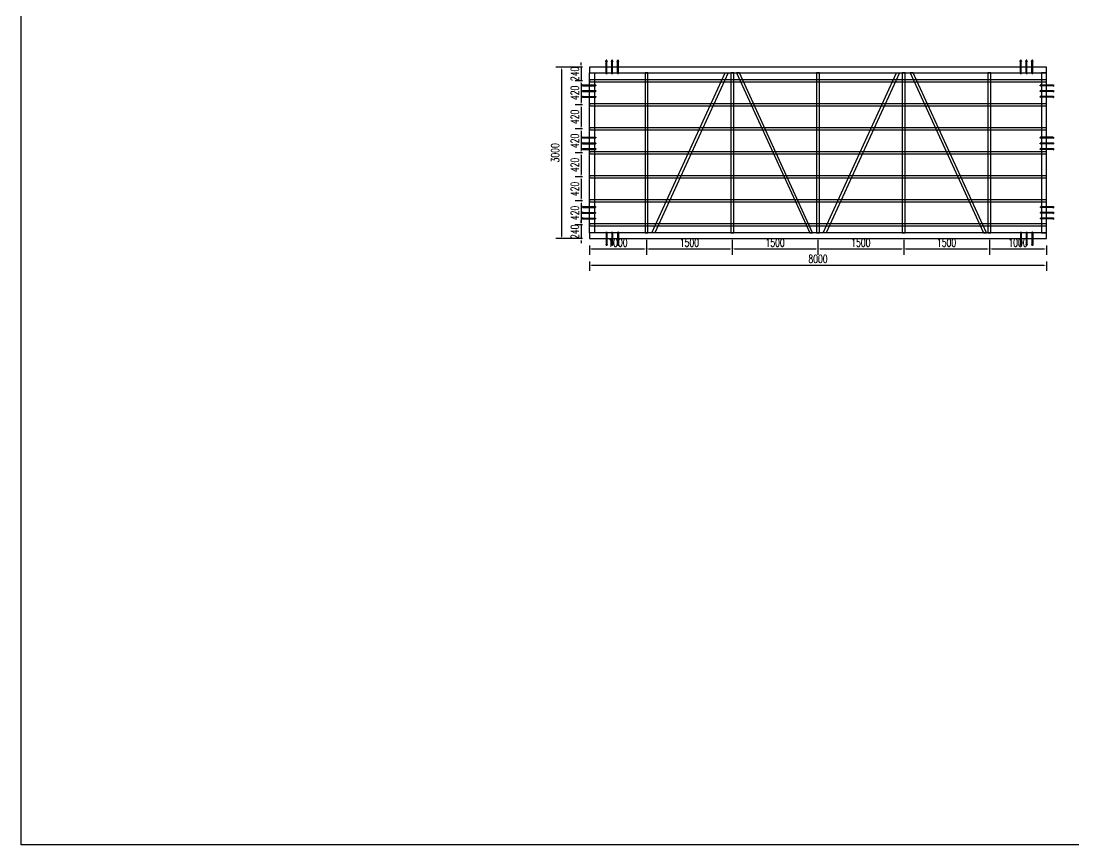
# Model space of a CAD drawing. Extents: x -18540 to 926017, y -610001 to -56924.
# Drawn here: x -18540 to -117, y -610001 to -595594 of the extents above; entities that cross this region are included whole.
import ezdxf

# ---------------------------------------------------------------- set-up
doc = ezdxf.new("R2010")
doc.units = 0
doc.header["$LTSCALE"] = 10
doc.header["$MEASUREMENT"] = 0
for name, color, linetype in [('BJ02', 2, 'Continuous'), ('W-STEEL_FRAME钢架', 3, 'Continuous'), ('W-STEEL_KEEL钢龙骨', 5, 'Continuous'), ('浮箱U槽', 5, 'Continuous'), ('螺栓孔位', 2, 'Continuous'), ('铝合金', 7, 'Continuous')]:
    doc.layers.add(name, color=color, linetype=linetype)
doc.styles.add('STANDARD_T3', font='simplex.shx', dxfattribs={"width": 0.7, "bigfont": 'gbcbig.shx'})
doc.dimstyles.new('W&&40', dxfattribs={"dimtxt": 140, "dimasz": 40, "dimexe": 100, "dimexo": 120, "dimgap": 40, "dimtad": 1, "dimdec": 0, "dimzin": 0, "dimdsep": 46, "dimtxsty": 'STANDARD_T3', "dimcen": 0.09, "dimclrd": 1, "dimclre": 1, "dimclrt": 7, "dimazin": 2, "dimtfac": 1, "dimtdec": 0, "dimtix": 1, "dimtmove": 2, "dimatfit": 3, "dimfxl": 100, "dimtolj": 1, "dimtzin": 0, "dimarcsym": 0})

# ---------------------------------------------------------------- blocks, each defined once
blk = doc.blocks.new('*U2021')
at = {"layer": 'W-STEEL_KEEL钢龙骨', "color": 4}
blk.add_lwpolyline([(18, -4000), (18, 4000), (-18, 4000), (-18, -4000)], close=True, dxfattribs=at)
blk = doc.blocks.new('*U2022')
at = {"layer": 'W-STEEL_KEEL钢龙骨', "color": 0, "linetype": 'ByBlock', "lineweight": -2, "transparency": 16777216}
for p in [(0, 0), (420, 0), (840, 0), (1260, 0), (1680, 0), (2100, 0), (2520, 0)]:
    blk.add_blockref('*U2021', p, dxfattribs=at)
blk = doc.blocks.new('C-4')
at = {"layer": 'W-STEEL_FRAME钢架', "color": 1}
for points in [[(584103, 29109), (584103, 29159), (581306, 29159), (581306, 29109)], [(584106, 27759), (584106, 27709), (581306, 28992), (581306, 29042)], [(584103, 27609), (584103, 27659), (581306, 27659), (581306, 27609)], [(581306, 26278), (581306, 26228), (584106, 27510), (584106, 27560)], [(584103, 26110), (584103, 26160), (581306, 26160), (581306, 26110)], [(584106, 24760), (584106, 24710), (581306, 25992), (581306, 26042)], [(584103, 24610), (584103, 24660), (581306, 24660), (581306, 24610)], [(584106, 24471), (584106, 24521), (581306, 23238), (581306, 23188)], [(584103, 23110), (584103, 23160), (581306, 23160), (581306, 23110)]]:
    blk.add_lwpolyline(points, close=True, dxfattribs=at)
at = {"layer": '铝合金', "color": 2}
for points in [[(581306, 22135), (581306, 30135), (581206, 30135), (581206, 22135)], [(584106, 30135), (584106, 30045), (581306, 30045), (581306, 30135)], [(584106, 22135), (584106, 22225), (581306, 22225), (581306, 22135)]]:
    blk.add_lwpolyline(points, close=True, dxfattribs=at)
blk.add_lwpolyline([(584106, 22135), (584206, 22135), (584206, 30135), (584106, 30135), (584106, 22135)], dxfattribs=at)
at = {"layer": 'W-STEEL_KEEL钢龙骨'}
blk.add_blockref('*U2022', (581446, 26135), dxfattribs=at)
blk = doc.blocks.new('*D322')
at = {"layer": 'Defpoints', "color": 0, "transparency": 16777216}
for p in [(-8596, -596398), (-8742, -596639), (-8596, -596639)]:
    blk.add_point(p, dxfattribs=at)
at = {"layer": '浮箱U槽', "color": 1, "lineweight": -2, "transparency": 16777216}
for p, q in [((-8742, -596358), (-8742, -596318)), ((-8716, -596398), (-8842, -596398)), ((-8742, -596398), (-8742, -596639)), ((-8716, -596639), (-8842, -596639)), ((-8742, -596679), (-8742, -596719))]:
    blk.add_line(p, q, dxfattribs=at)
at = {"layer": '浮箱U槽', "color": 1, "transparency": 16777216}
for points in [[(-8748, -596358), (-8735, -596358), (-8742, -596398)], [(-8748, -596679), (-8735, -596679), (-8742, -596639)]]:
    blk.add_solid(points, dxfattribs=at)
at = {"layer": '浮箱U槽', "color": 7, "transparency": 16777216, "insert": (-8852, -596518), "char_height": 140, "attachment_point": 5, "rotation": 90, "style": 'STANDARD_T3'}
blk.add_mtext('\\A1;240', dxfattribs=at)
blk = doc.blocks.new('*D323')
at = {"layer": 'Defpoints', "color": 0, "transparency": 16777216}
for p in [(-8596, -596639), (-8742, -597059), (-8596, -597059)]:
    blk.add_point(p, dxfattribs=at)
at = {"layer": '浮箱U槽', "color": 1, "lineweight": -2, "transparency": 16777216}
for p, q in [((-8716, -596639), (-8842, -596639)), ((-8742, -596679), (-8742, -597019)), ((-8716, -597059), (-8842, -597059))]:
    blk.add_line(p, q, dxfattribs=at)
at = {"layer": '浮箱U槽', "color": 1, "transparency": 16777216}
for points in [[(-8748, -596679), (-8735, -596679), (-8742, -596639)], [(-8748, -597019), (-8735, -597019), (-8742, -597059)]]:
    blk.add_solid(points, dxfattribs=at)
at = {"layer": '浮箱U槽', "color": 7, "transparency": 16777216, "insert": (-8852, -596849), "char_height": 140, "attachment_point": 5, "rotation": 90, "style": 'STANDARD_T3'}
blk.add_mtext('\\A1;420', dxfattribs=at)
blk = doc.blocks.new('*D324')
at = {"layer": 'Defpoints', "color": 0, "transparency": 16777216}
for p in [(-8596, -597059), (-8742, -597479), (-8596, -597479)]:
    blk.add_point(p, dxfattribs=at)
at = {"layer": '浮箱U槽', "color": 1, "lineweight": -2, "transparency": 16777216}
for p, q in [((-8716, -597059), (-8842, -597059)), ((-8742, -597099), (-8742, -597439)), ((-8716, -597479), (-8842, -597479))]:
    blk.add_line(p, q, dxfattribs=at)
at = {"layer": '浮箱U槽', "color": 1, "transparency": 16777216}
for points in [[(-8748, -597099), (-8735, -597099), (-8742, -597059)], [(-8748, -597439), (-8735, -597439), (-8742, -597479)]]:
    blk.add_solid(points, dxfattribs=at)
at = {"layer": '浮箱U槽', "color": 7, "transparency": 16777216, "insert": (-8852, -597269), "char_height": 140, "attachment_point": 5, "rotation": 90, "style": 'STANDARD_T3'}
blk.add_mtext('\\A1;420', dxfattribs=at)
blk = doc.blocks.new('*D325')
at = {"layer": 'Defpoints', "color": 0, "transparency": 16777216}
for p in [(-8596, -597479), (-8742, -597899), (-8596, -597899)]:
    blk.add_point(p, dxfattribs=at)
at = {"layer": '浮箱U槽', "color": 1, "lineweight": -2, "transparency": 16777216}
for p, q in [((-8716, -597479), (-8842, -597479)), ((-8742, -597519), (-8742, -597859)), ((-8716, -597899), (-8842, -597899))]:
    blk.add_line(p, q, dxfattribs=at)
at = {"layer": '浮箱U槽', "color": 1, "transparency": 16777216}
for points in [[(-8748, -597519), (-8735, -597519), (-8742, -597479)], [(-8748, -597859), (-8735, -597859), (-8742, -597899)]]:
    blk.add_solid(points, dxfattribs=at)
at = {"layer": '浮箱U槽', "color": 7, "transparency": 16777216, "insert": (-8852, -597689), "char_height": 140, "attachment_point": 5, "rotation": 90, "style": 'STANDARD_T3'}
blk.add_mtext('\\A1;420', dxfattribs=at)
blk = doc.blocks.new('*D326')
at = {"layer": 'Defpoints', "color": 0, "transparency": 16777216}
for p in [(-8596, -597899), (-8742, -598319), (-8596, -598319)]:
    blk.add_point(p, dxfattribs=at)
at = {"layer": '浮箱U槽', "color": 1, "lineweight": -2, "transparency": 16777216}
for p, q in [((-8716, -597899), (-8842, -597899)), ((-8742, -597939), (-8742, -598279)), ((-8716, -598319), (-8842, -598319))]:
    blk.add_line(p, q, dxfattribs=at)
at = {"layer": '浮箱U槽', "color": 1, "transparency": 16777216}
for points in [[(-8748, -597939), (-8735, -597939), (-8742, -597899)], [(-8748, -598279), (-8735, -598279), (-8742, -598319)]]:
    blk.add_solid(points, dxfattribs=at)
at = {"layer": '浮箱U槽', "color": 7, "transparency": 16777216, "insert": (-8852, -598109), "char_height": 140, "attachment_point": 5, "rotation": 90, "style": 'STANDARD_T3'}
blk.add_mtext('\\A1;420', dxfattribs=at)
blk = doc.blocks.new('*D327')
at = {"layer": 'Defpoints', "color": 0, "transparency": 16777216}
for p in [(-8596, -598319), (-8742, -598739), (-8596, -598739)]:
    blk.add_point(p, dxfattribs=at)
at = {"layer": '浮箱U槽', "color": 1, "lineweight": -2, "transparency": 16777216}
for p, q in [((-8716, -598319), (-8842, -598319)), ((-8742, -598359), (-8742, -598699)), ((-8716, -598739), (-8842, -598739))]:
    blk.add_line(p, q, dxfattribs=at)
at = {"layer": '浮箱U槽', "color": 1, "transparency": 16777216}
for points in [[(-8748, -598359), (-8735, -598359), (-8742, -598319)], [(-8748, -598699), (-8735, -598699), (-8742, -598739)]]:
    blk.add_solid(points, dxfattribs=at)
at = {"layer": '浮箱U槽', "color": 7, "transparency": 16777216, "insert": (-8852, -598529), "char_height": 140, "attachment_point": 5, "rotation": 90, "style": 'STANDARD_T3'}
blk.add_mtext('\\A1;420', dxfattribs=at)
blk = doc.blocks.new('*D328')
at = {"layer": 'Defpoints', "color": 0, "transparency": 16777216}
for p in [(-8596, -598739), (-8740, -599159), (-8596, -599159)]:
    blk.add_point(p, dxfattribs=at)
at = {"layer": '浮箱U槽', "color": 1, "lineweight": -2, "transparency": 16777216}
for p, q in [((-8716, -598739), (-8840, -598739)), ((-8740, -598779), (-8740, -599119)), ((-8716, -599159), (-8840, -599159))]:
    blk.add_line(p, q, dxfattribs=at)
at = {"layer": '浮箱U槽', "color": 1, "transparency": 16777216}
for points in [[(-8746, -598779), (-8733, -598779), (-8740, -598739)], [(-8746, -599119), (-8733, -599119), (-8740, -599159)]]:
    blk.add_solid(points, dxfattribs=at)
at = {"layer": '浮箱U槽', "color": 7, "transparency": 16777216, "insert": (-8850, -598949), "char_height": 140, "attachment_point": 5, "rotation": 90, "style": 'STANDARD_T3'}
blk.add_mtext('\\A1;420', dxfattribs=at)
blk = doc.blocks.new('*D329')
at = {"layer": 'Defpoints', "color": 0, "transparency": 16777216}
for p in [(-8596, -599159), (-8742, -599398), (-8596, -599398)]:
    blk.add_point(p, dxfattribs=at)
at = {"layer": '浮箱U槽', "color": 1, "lineweight": -2, "transparency": 16777216}
for p, q in [((-8742, -599119), (-8742, -599079)), ((-8716, -599159), (-8842, -599159)), ((-8742, -599159), (-8742, -599398)), ((-8716, -599398), (-8842, -599398)), ((-8742, -599438), (-8742, -599478))]:
    blk.add_line(p, q, dxfattribs=at)
at = {"layer": '浮箱U槽', "color": 1, "transparency": 16777216}
for points in [[(-8748, -599119), (-8735, -599119), (-8742, -599159)], [(-8748, -599438), (-8735, -599438), (-8742, -599398)]]:
    blk.add_solid(points, dxfattribs=at)
at = {"layer": '浮箱U槽', "color": 7, "transparency": 16777216, "insert": (-8852, -599278), "char_height": 140, "attachment_point": 5, "rotation": 90, "style": 'STANDARD_T3'}
blk.add_mtext('\\A1;240', dxfattribs=at)
blk = doc.blocks.new('*D330')
at = {"layer": 'Defpoints', "color": 0, "transparency": 16777216}
for p in [(-8596, -596398), (-9085, -599398), (-8596, -599398)]:
    blk.add_point(p, dxfattribs=at)
at = {"layer": '浮箱U槽', "color": 1, "lineweight": -2, "transparency": 16777216}
for p, q in [((-8716, -596398), (-9185, -596398)), ((-9085, -596438), (-9085, -599358)), ((-8716, -599398), (-9185, -599398))]:
    blk.add_line(p, q, dxfattribs=at)
at = {"layer": '浮箱U槽', "color": 1, "transparency": 16777216}
for points in [[(-9092, -596438), (-9079, -596438), (-9085, -596398)], [(-9092, -599358), (-9079, -599358), (-9085, -599398)]]:
    blk.add_solid(points, dxfattribs=at)
at = {"layer": '浮箱U槽', "color": 7, "transparency": 16777216, "insert": (-9195, -597898), "char_height": 140, "attachment_point": 5, "rotation": 90, "style": 'STANDARD_T3'}
blk.add_mtext('\\A1;3000', dxfattribs=at)
blk = doc.blocks.new('*D361')
at = {"layer": 'Defpoints', "color": 0, "transparency": 16777216}
for p in [(-8596, -599398), (-7596, -599298), (-7596, -599579)]:
    blk.add_point(p, dxfattribs=at)
at = {"layer": '浮箱U槽', "color": 1, "lineweight": -2, "transparency": 16777216}
for p, q in [((-7596, -599418), (-7596, -599679)), ((-8596, -599518), (-8596, -599679)), ((-8556, -599579), (-7636, -599579))]:
    blk.add_line(p, q, dxfattribs=at)
at = {"layer": '浮箱U槽', "color": 1, "transparency": 16777216}
for points in [[(-8556, -599572), (-8556, -599585), (-8596, -599579)], [(-7636, -599572), (-7636, -599585), (-7596, -599579)]]:
    blk.add_solid(points, dxfattribs=at)
at = {"layer": '浮箱U槽', "color": 7, "transparency": 16777216, "insert": (-8096, -599469), "char_height": 140, "attachment_point": 5, "style": 'STANDARD_T3'}
blk.add_mtext('\\A1;1000', dxfattribs=at)
blk = doc.blocks.new('*D362')
at = {"layer": 'Defpoints', "color": 0, "transparency": 16777216}
for p in [(-7596, -599298), (-6096, -599298), (-6096, -599579)]:
    blk.add_point(p, dxfattribs=at)
at = {"layer": '浮箱U槽', "color": 1, "lineweight": -2, "transparency": 16777216}
for p, q in [((-7596, -599418), (-7596, -599679)), ((-6096, -599418), (-6096, -599679)), ((-7556, -599579), (-6136, -599579))]:
    blk.add_line(p, q, dxfattribs=at)
at = {"layer": '浮箱U槽', "color": 1, "transparency": 16777216}
for points in [[(-7556, -599572), (-7556, -599585), (-7596, -599579)], [(-6136, -599572), (-6136, -599585), (-6096, -599579)]]:
    blk.add_solid(points, dxfattribs=at)
at = {"layer": '浮箱U槽', "color": 7, "transparency": 16777216, "insert": (-6846, -599469), "char_height": 140, "attachment_point": 5, "style": 'STANDARD_T3'}
blk.add_mtext('\\A1;1500', dxfattribs=at)
blk = doc.blocks.new('*D363')
at = {"layer": 'Defpoints', "color": 0, "transparency": 16777216}
for p in [(-6096, -599298), (-4596, -599298), (-4596, -599579)]:
    blk.add_point(p, dxfattribs=at)
at = {"layer": '浮箱U槽', "color": 1, "lineweight": -2, "transparency": 16777216}
for p, q in [((-6096, -599418), (-6096, -599679)), ((-4596, -599418), (-4596, -599679)), ((-6056, -599579), (-4636, -599579))]:
    blk.add_line(p, q, dxfattribs=at)
at = {"layer": '浮箱U槽', "color": 1, "transparency": 16777216}
for points in [[(-6056, -599572), (-6056, -599585), (-6096, -599579)], [(-4636, -599572), (-4636, -599585), (-4596, -599579)]]:
    blk.add_solid(points, dxfattribs=at)
at = {"layer": '浮箱U槽', "color": 7, "transparency": 16777216, "insert": (-5346, -599469), "char_height": 140, "attachment_point": 5, "style": 'STANDARD_T3'}
blk.add_mtext('\\A1;1500', dxfattribs=at)
blk = doc.blocks.new('*D364')
at = {"layer": 'Defpoints', "color": 0, "transparency": 16777216}
for p in [(-4596, -599298), (-3096, -599298), (-3096, -599579)]:
    blk.add_point(p, dxfattribs=at)
at = {"layer": '浮箱U槽', "color": 1, "lineweight": -2, "transparency": 16777216}
for p, q in [((-4596, -599418), (-4596, -599679)), ((-3096, -599418), (-3096, -599679)), ((-4556, -599579), (-3136, -599579))]:
    blk.add_line(p, q, dxfattribs=at)
at = {"layer": '浮箱U槽', "color": 1, "transparency": 16777216}
for points in [[(-4556, -599572), (-4556, -599585), (-4596, -599579)], [(-3136, -599572), (-3136, -599585), (-3096, -599579)]]:
    blk.add_solid(points, dxfattribs=at)
at = {"layer": '浮箱U槽', "color": 7, "transparency": 16777216, "insert": (-3846, -599469), "char_height": 140, "attachment_point": 5, "style": 'STANDARD_T3'}
blk.add_mtext('\\A1;1500', dxfattribs=at)
blk = doc.blocks.new('*D365')
at = {"layer": 'Defpoints', "color": 0, "transparency": 16777216}
for p in [(-3096, -599298), (-1596, -599298), (-1596, -599579)]:
    blk.add_point(p, dxfattribs=at)
at = {"layer": '浮箱U槽', "color": 1, "lineweight": -2, "transparency": 16777216}
for p, q in [((-3096, -599418), (-3096, -599679)), ((-1596, -599418), (-1596, -599679)), ((-3056, -599579), (-1636, -599579))]:
    blk.add_line(p, q, dxfattribs=at)
at = {"layer": '浮箱U槽', "color": 1, "transparency": 16777216}
for points in [[(-3056, -599572), (-3056, -599585), (-3096, -599579)], [(-1636, -599572), (-1636, -599585), (-1596, -599579)]]:
    blk.add_solid(points, dxfattribs=at)
at = {"layer": '浮箱U槽', "color": 7, "transparency": 16777216, "insert": (-2346, -599469), "char_height": 140, "attachment_point": 5, "style": 'STANDARD_T3'}
blk.add_mtext('\\A1;1500', dxfattribs=at)
blk = doc.blocks.new('*D366')
at = {"layer": 'Defpoints', "color": 0, "transparency": 16777216}
for p in [(-1596, -599298), (-596, -599398), (-596, -599579)]:
    blk.add_point(p, dxfattribs=at)
at = {"layer": '浮箱U槽', "color": 1, "lineweight": -2, "transparency": 16777216}
for p, q in [((-1596, -599418), (-1596, -599679)), ((-1556, -599579), (-636, -599579)), ((-596, -599518), (-596, -599679))]:
    blk.add_line(p, q, dxfattribs=at)
at = {"layer": '浮箱U槽', "color": 1, "transparency": 16777216}
for points in [[(-1556, -599572), (-1556, -599585), (-1596, -599579)], [(-636, -599572), (-636, -599585), (-596, -599579)]]:
    blk.add_solid(points, dxfattribs=at)
at = {"layer": '浮箱U槽', "color": 7, "transparency": 16777216, "insert": (-1096, -599469), "char_height": 140, "attachment_point": 5, "style": 'STANDARD_T3'}
blk.add_mtext('\\A1;1000', dxfattribs=at)
blk = doc.blocks.new('*D367')
at = {"layer": 'Defpoints', "color": 0, "transparency": 16777216}
for p in [(-8596, -599679), (-596, -599679), (-596, -599862)]:
    blk.add_point(p, dxfattribs=at)
at = {"layer": '浮箱U槽', "color": 1, "lineweight": -2, "transparency": 16777216}
for p, q in [((-8596, -599799), (-8596, -599962)), ((-596, -599799), (-596, -599962)), ((-8556, -599862), (-636, -599862))]:
    blk.add_line(p, q, dxfattribs=at)
at = {"layer": '浮箱U槽', "color": 1, "transparency": 16777216}
for points in [[(-8556, -599856), (-8556, -599869), (-8596, -599862)], [(-636, -599856), (-636, -599869), (-596, -599862)]]:
    blk.add_solid(points, dxfattribs=at)
at = {"layer": '浮箱U槽', "color": 7, "transparency": 16777216, "insert": (-4596, -599752), "char_height": 140, "attachment_point": 5, "style": 'STANDARD_T3'}
blk.add_mtext('\\A1;8000', dxfattribs=at)
blk = doc.blocks.new('1')
at = {"lineweight": -3}
for p, q in [((-1521938, 1214338), (-1521935, 1214338)), ((-1521938, 1214336), (-1521931, 1214336)), ((-1521938, 1214336), (-1521914, 1214336)), ((-1521936, 1214341), (-1521936, 1214346)), ((-1521936, 1214346), (-1521916, 1214346)), ((-1521935, 1214341), (-1521936, 1214341)), ((-1521934, 1214347), (-1521932, 1214347)), ((-1521933, 1214352), (-1521931, 1214355)), ((-1521933, 1214136), (-1521933, 1214352)), ((-1521919, 1214352), (-1521933, 1214352)), ((-1521932, 1214347), (-1521919, 1214347)), ((-1521932, 1214346), (-1521932, 1214341)), ((-1521921, 1214355), (-1521931, 1214355)), ((-1521919, 1214352), (-1521921, 1214355)), ((-1521919, 1214347), (-1521921, 1214347)), ((-1521921, 1214346), (-1521921, 1214341)), ((-1521919, 1214136), (-1521919, 1214352)), ((-1521917, 1214341), (-1521916, 1214341)), ((-1521914, 1214338), (-1521917, 1214338)), ((-1521916, 1214341), (-1521916, 1214346)), ((-1521938, 1214136), (-1521931, 1214136)), ((-1521938, 1214136), (-1521914, 1214136)), ((-1521938, 1214134), (-1521935, 1214134)), ((-1521935, 1214131), (-1521936, 1214131)), ((-1521936, 1214131), (-1521936, 1214126)), ((-1521936, 1214126), (-1521916, 1214126)), ((-1521934, 1214125), (-1521932, 1214125)), ((-1521932, 1214126), (-1521932, 1214131)), ((-1521932, 1214125), (-1521919, 1214125)), ((-1521921, 1214126), (-1521921, 1214131)), ((-1521919, 1214125), (-1521921, 1214125)), ((-1521914, 1214134), (-1521917, 1214134)), ((-1521917, 1214131), (-1521916, 1214131)), ((-1521916, 1214131), (-1521916, 1214126))]:
    blk.add_line(p, q, dxfattribs=at)
at = {"color": 1}
for p, q in [((-1521936, 1214346), (-1521934, 1214347)), ((-1521919, 1214347), (-1521916, 1214346))]:
    blk.add_line(p, q, dxfattribs=at)
at = {"color": 6, "lineweight": -3}
for p, q in [((-1521931, 1214136), (-1521931, 1214355)), ((-1521921, 1214136), (-1521921, 1214355))]:
    blk.add_line(p, q, dxfattribs=at)
at = {"lineweight": -3}
for points in [[(-1521933, 1214336), (-1521938, 1214336), (-1521938, 1214338), (-1521914, 1214338), (-1521914, 1214336), (-1521919, 1214336)], [(-1521935, 1214338), (-1521935, 1214341), (-1521917, 1214341), (-1521917, 1214338)], [(-1521933, 1214136), (-1521938, 1214136), (-1521938, 1214134), (-1521914, 1214134), (-1521914, 1214136), (-1521919, 1214136)], [(-1521935, 1214134), (-1521935, 1214131), (-1521917, 1214131), (-1521917, 1214134)]]:
    blk.add_lwpolyline(points, dxfattribs=at)
for centre, radius, start, end in [((-1521934, 1214129), 3.22, 223.6028, 316.3972), ((-1521926, 1214140), 14.7, 248.7607, 291.2393), ((-1521919, 1214129), 3.22, 223.6028, 316.3972)]:
    blk.add_arc(centre, radius, start, end, dxfattribs=at)
blk = doc.blocks.new('螺栓孔位')
at = {"layer": '螺栓孔位', "color": 1, "rotation": 270}
for p in [(-1214244, -1521833), (-1214244, -1521933), (-1214244, -1522033)]:
    blk.add_blockref('1', p, dxfattribs=at)

msp = doc.modelspace()

# ---------------------------------------------------------------- linework, layer by layer
at = {"layer": 'BJ02'}
msp.add_lwpolyline([(-18540, -490906.1), (24698.5, -490906.1), (24698.5, -610000.5), (-18540, -610000.5)], close=True, dxfattribs=at)

# ---------------------------------------------------------------- block references
at = {"layer": 'BJ02', "rotation": 90}
msp.add_blockref('C-4', (21538.8, -1180604.3), dxfattribs=at)
at = {"layer": '螺栓孔位', "rotation": 90}
for p in [(-8202.9, -596390.4), (-952.8, -596390.4)]:
    msp.add_blockref('螺栓孔位', p, dxfattribs=at)
at = {"layer": '螺栓孔位', "xscale": -1}
for p, rotation in [((-8595.2, -596824), 180), ((-8595.2, -597738.2), 180), ((-8597.5, -598952.5), 180), ((-8202.9, -599405.8), 90), ((-952.8, -599405.9), 90)]:
    msp.add_blockref('螺栓孔位', p, dxfattribs=dict(at, rotation=rotation))
for p in [(-595.6, -596812), (-595.6, -597726.2), (-593.3, -598940.5)]:
    msp.add_blockref('螺栓孔位', p, dxfattribs=at)

# ---------------------------------------------------------------- dimensions: what is measured, and where the dimension line sits
at = {"layer": '浮箱U槽'}
for base, p1, p2, picture, middle in [((-8741.6696, -596638.5961), (-8595.7905, -596398.1045), (-8595.7905, -596638.5961), '*D322', (-8851.6696, -596518.3503)), ((-9085.5, -599398.1), (-8595.8, -596398.1), (-8595.8, -599398.1), '*D330', (-9195.5, -597898.1)), ((-8741.7, -597058.6), (-8595.8, -596638.6), (-8595.8, -597058.6), '*D323', (-8851.7, -596848.6)), ((-8741.7, -597478.6), (-8595.8, -597058.6), (-8595.8, -597478.6), '*D324', (-8851.7, -597268.6)), ((-8741.7, -597898.6), (-8595.8, -597478.6), (-8595.8, -597898.6), '*D325', (-8851.7, -597688.6)), ((-8741.7, -598318.6), (-8595.8, -597898.6), (-8595.8, -598318.6), '*D326', (-8851.7, -598108.6)), ((-8741.7, -598738.6), (-8595.8, -598318.6), (-8595.8, -598738.6), '*D327', (-8851.7, -598528.6)), ((-8739.7, -599158.6), (-8595.8, -598738.6), (-8595.8, -599158.6), '*D328', (-8849.7, -598948.6)), ((-8741.6696, -599398.1045), (-8595.7905, -599158.5961), (-8595.7905, -599398.1045), '*D329', (-8851.6696, -599278.3503))]:
    dim = msp.add_linear_dim(base=base, p1=p1, p2=p2, angle=90, dimstyle='W&&40', dxfattribs=at)
    dim.commit()
    dim.dimension.update_dxf_attribs({"geometry": picture, "text_midpoint": middle})
for base, p1, p2, picture, middle in [((-7595.6, -599578.7), (-8595.8, -599398.1), (-7595.6, -599298.1), '*D361', (-8095.7, -599468.7)), ((-6095.6, -599578.7), (-7595.6, -599298.1), (-6095.6, -599298.1), '*D362', (-6845.6, -599468.7)), ((-4595.9, -599578.7), (-6095.6, -599298.1), (-4595.9, -599298.1), '*D363', (-5345.8, -599468.7)), ((-3096, -599578.7), (-4595.9, -599298.1), (-3096, -599298.1), '*D364', (-3846, -599468.7)), ((-1595.9, -599578.7), (-3096, -599298.1), (-1595.9, -599298.1), '*D365', (-2346, -599468.7)), ((-595.8, -599578.7), (-1595.9, -599298.1), (-595.8, -599398.1), '*D366', (-1095.8, -599468.7)), ((-595.8, -599862.2), (-8595.8, -599678.7), (-595.8, -599678.7), '*D367', (-4595.8, -599752.2))]:
    dim = msp.add_linear_dim(base=base, p1=p1, p2=p2, dimstyle='W&&40', dxfattribs=at)
    dim.commit()
    dim.dimension.update_dxf_attribs({"geometry": picture, "text_midpoint": middle})

doc.saveas('drawing.dxf')
